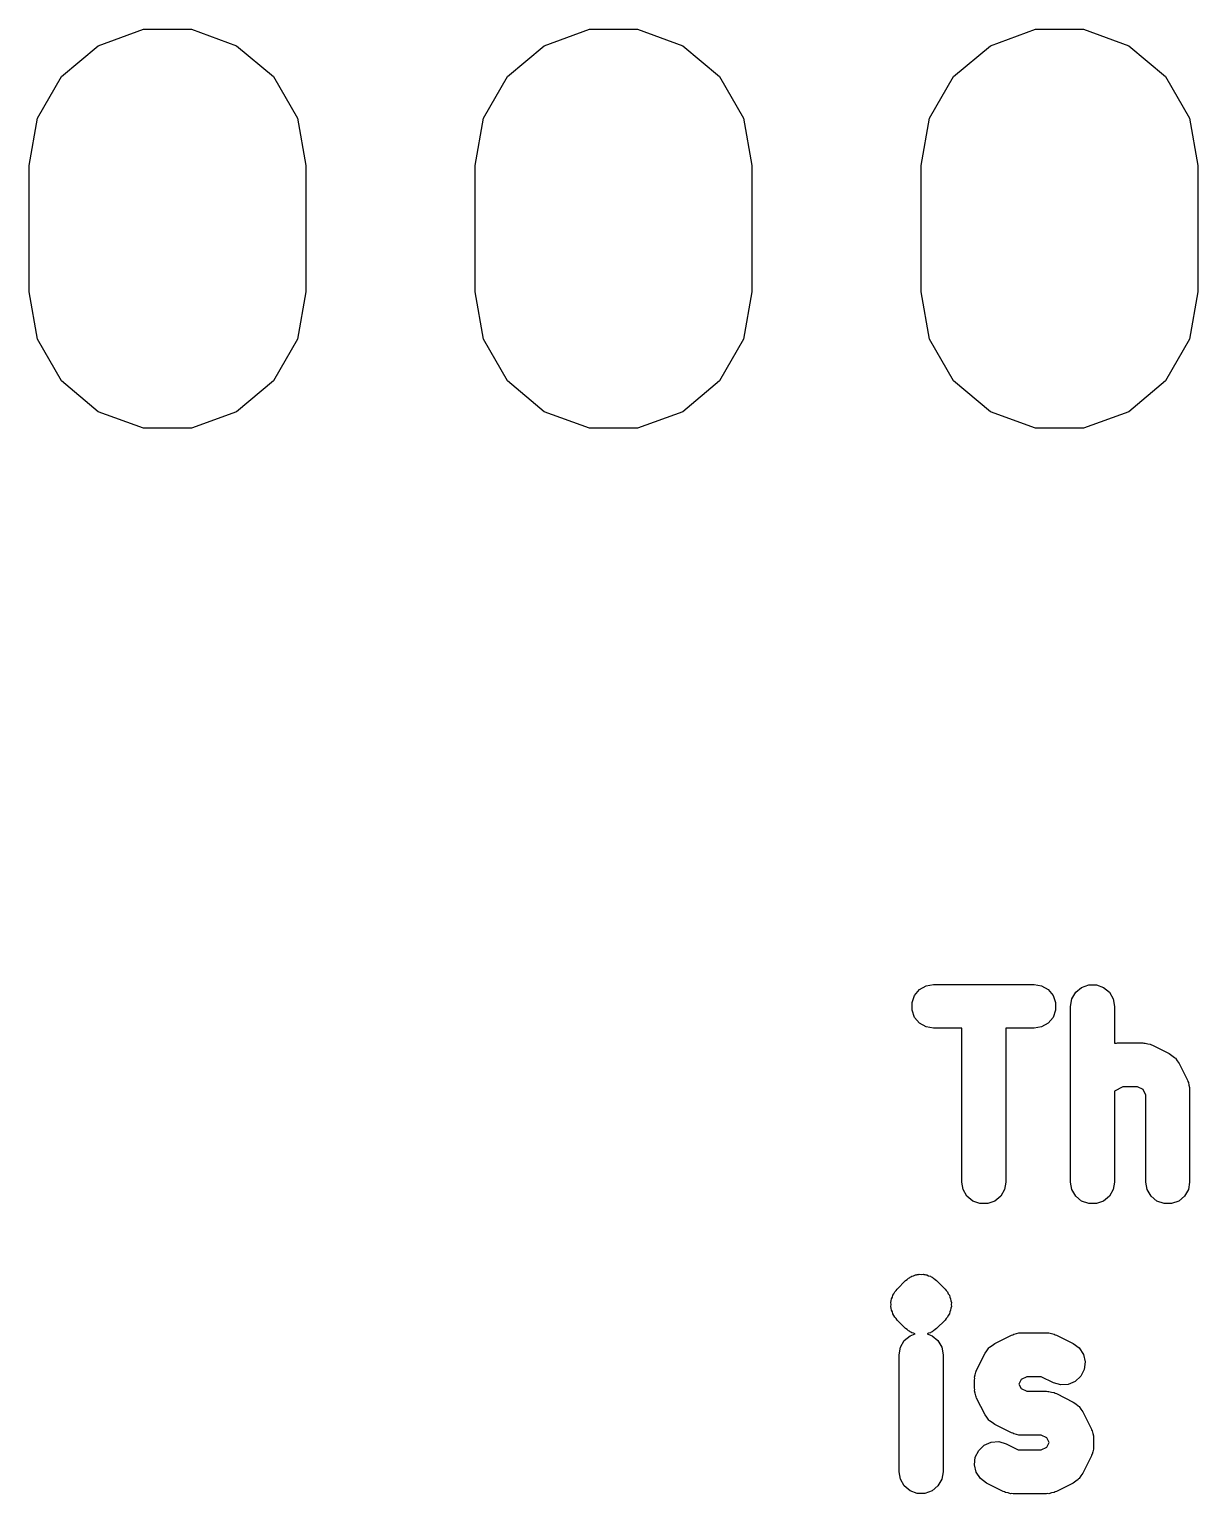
# Model space of a CAD drawing. Extents: x 94.7 to 182.4, y -163.6 to -70.2.
# Drawn here: x 145.74 to 152.4, y -100.08 to -91.74 of the extents above; entities that cross this region are included whole.
import ezdxf

# ---------------------------------------------------------------- set-up
doc = ezdxf.new("R2010")
doc.units = 0
doc.header["$MEASUREMENT"] = 0
doc.layers.add('BLACK', color=7, linetype='CONTINUOUS')

msp = doc.modelspace()

# ---------------------------------------------------------------- linework, layer by layer
at = {"layer": 'Black'}
for p, q in [((146.136, -91.8381), (146.393, -91.7446)), ((146.393, -91.7446), (146.667, -91.7446)), ((146.667, -91.7446), (146.924, -91.8381)), ((148.676, -91.8381), (148.933, -91.7446)), ((148.933, -91.7446), (149.207, -91.7446)), ((149.207, -91.7446), (149.464, -91.8381)), ((151.216, -91.8381), (151.473, -91.7446)), ((151.473, -91.7446), (151.747, -91.7446)), ((151.747, -91.7446), (152.004, -91.8381)), ((145.927, -92.0139), (146.136, -91.8381)), ((146.924, -91.8381), (147.133, -92.0139)), ((148.467, -92.0139), (148.676, -91.8381)), ((149.464, -91.8381), (149.673, -92.0139)), ((151.007, -92.0139), (151.216, -91.8381)), ((152.004, -91.8381), (152.213, -92.0139)), ((145.79, -92.2507), (145.927, -92.0139)), ((147.133, -92.0139), (147.27, -92.2507)), ((148.33, -92.2507), (148.467, -92.0139)), ((149.673, -92.0139), (149.81, -92.2507)), ((150.87, -92.2507), (151.007, -92.0139)), ((152.213, -92.0139), (152.35, -92.2507)), ((145.743, -92.52), (145.79, -92.2507)), ((147.27, -92.2507), (147.317, -92.52)), ((148.283, -92.52), (148.33, -92.2507)), ((149.81, -92.2507), (149.857, -92.52)), ((150.823, -92.52), (150.87, -92.2507)), ((152.35, -92.2507), (152.397, -92.52)), ((145.743, -93.24), (145.743, -92.52)), ((147.317, -92.52), (147.317, -93.24)), ((148.283, -93.24), (148.283, -92.52)), ((149.857, -92.52), (149.857, -93.24)), ((150.823, -93.24), (150.823, -92.52)), ((152.397, -92.52), (152.397, -93.24)), ((145.79, -93.5093), (145.743, -93.24)), ((147.317, -93.24), (147.27, -93.5093)), ((148.33, -93.5093), (148.283, -93.24)), ((149.857, -93.24), (149.81, -93.5093)), ((150.87, -93.5093), (150.823, -93.24)), ((152.397, -93.24), (152.35, -93.5093)), ((145.927, -93.7461), (145.79, -93.5093)), ((147.27, -93.5093), (147.133, -93.7461)), ((148.467, -93.7461), (148.33, -93.5093)), ((149.81, -93.5093), (149.673, -93.7461)), ((151.007, -93.7461), (150.87, -93.5093)), ((152.35, -93.5093), (152.213, -93.7461)), ((146.136, -93.9219), (145.927, -93.7461)), ((147.133, -93.7461), (146.924, -93.9219)), ((148.676, -93.9219), (148.467, -93.7461)), ((149.673, -93.7461), (149.464, -93.9219)), ((151.216, -93.9219), (151.007, -93.7461)), ((152.213, -93.7461), (152.004, -93.9219)), ((146.393, -94.0154), (146.136, -93.9219)), ((146.924, -93.9219), (146.667, -94.0154)), ((148.933, -94.0154), (148.676, -93.9219)), ((149.464, -93.9219), (149.207, -94.0154)), ((151.473, -94.0154), (151.216, -93.9219)), ((152.004, -93.9219), (151.747, -94.0154)), ((146.667, -94.0154), (146.393, -94.0154)), ((149.207, -94.0154), (148.933, -94.0154)), ((151.747, -94.0154), (151.473, -94.0154)), ((150.785, -97.2449), (150.813, -97.2116)), ((150.813, -97.2116), (150.85, -97.1899)), ((150.85, -97.1899), (150.893, -97.1824)), ((150.893, -97.1824), (151.465, -97.1824)), ((151.465, -97.1824), (151.507, -97.1899)), ((151.507, -97.1899), (151.545, -97.2116)), ((151.545, -97.2116), (151.573, -97.2449)), ((151.702, -97.227), (151.735, -97.1991)), ((151.735, -97.1991), (151.776, -97.1843)), ((151.776, -97.1843), (151.82, -97.1843)), ((151.82, -97.1843), (151.86, -97.1991)), ((151.86, -97.1991), (151.894, -97.227)), ((150.77, -97.2857), (150.785, -97.2449)), ((150.77, -97.3291), (150.77, -97.2857)), ((151.573, -97.2449), (151.588, -97.2857)), ((151.588, -97.2857), (151.588, -97.3291)), ((151.673, -97.3074), (151.68, -97.2646)), ((151.68, -97.2646), (151.702, -97.227)), ((151.894, -97.227), (151.915, -97.2646)), ((151.915, -97.2646), (151.923, -97.3074)), ((150.785, -97.3699), (150.77, -97.3291)), ((150.813, -97.4031), (150.785, -97.3699)), ((151.573, -97.3699), (151.545, -97.4031)), ((151.588, -97.3291), (151.573, -97.3699)), ((151.673, -98.3074), (151.673, -97.3074)), ((151.923, -97.3074), (151.923, -97.5176)), ((150.85, -97.4248), (150.813, -97.4031)), ((150.893, -97.4324), (150.85, -97.4248)), ((151.054, -97.4324), (150.893, -97.4324)), ((151.054, -98.3074), (151.054, -97.4324)), ((151.465, -97.4324), (151.304, -97.4324)), ((151.304, -97.4324), (151.304, -98.3074)), ((151.507, -97.4248), (151.465, -97.4324)), ((151.545, -97.4031), (151.507, -97.4248)), ((151.923, -97.5176), (151.926, -97.5165)), ((151.926, -97.5165), (151.934, -97.517)), ((151.934, -97.517), (151.941, -97.5157)), ((151.941, -97.5157), (152.084, -97.5157)), ((152.084, -97.5157), (152.091, -97.517)), ((152.091, -97.517), (152.098, -97.5165)), ((152.098, -97.5165), (152.112, -97.5207)), ((152.112, -97.5207), (152.126, -97.5233)), ((152.126, -97.5233), (152.133, -97.5269)), ((152.133, -97.5269), (152.14, -97.5289)), ((152.14, -97.5289), (152.235, -97.5765)), ((152.235, -97.5765), (152.249, -97.5875)), ((152.249, -97.5875), (152.265, -97.5976)), ((152.265, -97.5976), (152.267, -97.6003)), ((152.267, -97.6003), (152.27, -97.6024)), ((152.27, -97.6024), (152.28, -97.6177)), ((152.28, -97.6177), (152.291, -97.6324)), ((152.291, -97.6324), (152.338, -97.7277)), ((151.97, -97.7657), (151.923, -97.7894)), ((151.923, -97.7894), (151.923, -98.3074)), ((152.054, -97.7657), (151.97, -97.7657)), ((152.086, -97.7815), (152.054, -97.7657)), ((152.101, -97.8131), (152.086, -97.7815)), ((152.338, -97.7277), (152.34, -97.7346)), ((152.34, -97.7346), (152.344, -97.7408)), ((152.344, -97.7408), (152.346, -97.7552)), ((152.346, -97.7552), (152.351, -97.7693)), ((152.351, -97.7693), (152.35, -97.7765)), ((152.35, -97.7765), (152.351, -97.7836)), ((152.351, -97.7836), (152.351, -98.3074)), ((152.101, -98.3074), (152.101, -97.8131)), ((151.061, -98.3501), (151.054, -98.3074)), ((151.083, -98.3877), (151.061, -98.3501)), ((151.296, -98.3501), (151.275, -98.3877)), ((151.304, -98.3074), (151.296, -98.3501)), ((151.68, -98.3501), (151.673, -98.3074)), ((151.702, -98.3877), (151.68, -98.3501)), ((151.915, -98.3501), (151.894, -98.3877)), ((151.923, -98.3074), (151.915, -98.3501)), ((152.109, -98.3501), (152.101, -98.3074)), ((152.131, -98.3877), (152.109, -98.3501)), ((152.344, -98.3501), (152.322, -98.3877)), ((152.351, -98.3074), (152.344, -98.3501)), ((151.116, -98.4156), (151.083, -98.3877)), ((151.157, -98.4305), (151.116, -98.4156)), ((151.201, -98.4305), (151.157, -98.4305)), ((151.241, -98.4156), (151.201, -98.4305)), ((151.275, -98.3877), (151.241, -98.4156)), ((151.735, -98.4156), (151.702, -98.3877)), ((151.776, -98.4305), (151.735, -98.4156)), ((151.82, -98.4305), (151.776, -98.4305)), ((151.86, -98.4156), (151.82, -98.4305)), ((151.894, -98.3877), (151.86, -98.4156)), ((152.164, -98.4156), (152.131, -98.3877)), ((152.205, -98.4305), (152.164, -98.4156)), ((152.248, -98.4305), (152.205, -98.4305)), ((152.289, -98.4156), (152.248, -98.4305)), ((152.322, -98.3877), (152.289, -98.4156)), ((150.686, -98.9166), (150.733, -98.869)), ((150.733, -98.869), (150.742, -98.8627)), ((150.742, -98.8627), (150.75, -98.855)), ((150.75, -98.855), (150.755, -98.8527)), ((150.755, -98.8527), (150.759, -98.8491)), ((150.759, -98.8491), (150.764, -98.8472)), ((150.764, -98.8472), (150.769, -98.8441)), ((150.769, -98.8441), (150.779, -98.8413)), ((150.779, -98.8413), (150.789, -98.8366)), ((150.789, -98.8366), (150.795, -98.8362)), ((150.795, -98.8362), (150.8, -98.8343)), ((150.8, -98.8343), (150.806, -98.8343)), ((150.806, -98.8343), (150.811, -98.8329)), ((150.811, -98.8329), (150.822, -98.8338)), ((150.822, -98.8338), (150.833, -98.8329)), ((150.833, -98.8329), (150.838, -98.8343)), ((150.838, -98.8343), (150.843, -98.8343)), ((150.843, -98.8343), (150.849, -98.8362)), ((150.849, -98.8362), (150.854, -98.8366)), ((150.854, -98.8366), (150.864, -98.8413)), ((150.864, -98.8413), (150.875, -98.8441)), ((150.875, -98.8441), (150.879, -98.8472)), ((150.879, -98.8472), (150.884, -98.8491)), ((150.884, -98.8491), (150.888, -98.8527)), ((150.888, -98.8527), (150.893, -98.855)), ((150.893, -98.855), (150.901, -98.8627)), ((150.901, -98.8627), (150.91, -98.869)), ((150.91, -98.869), (150.958, -98.9166)), ((150.653, -98.9726), (150.658, -98.9627)), ((150.658, -98.9627), (150.661, -98.9522)), ((150.661, -98.9522), (150.667, -98.9432)), ((150.667, -98.9432), (150.672, -98.9333)), ((150.672, -98.9333), (150.679, -98.9256)), ((150.679, -98.9256), (150.686, -98.9166)), ((150.958, -98.9166), (150.964, -98.9256)), ((150.964, -98.9256), (150.972, -98.9333)), ((150.972, -98.9333), (150.976, -98.9432)), ((150.976, -98.9432), (150.983, -98.9522)), ((150.983, -98.9522), (150.985, -98.9627)), ((150.985, -98.9627), (150.99, -98.9726)), ((150.65, -98.9941), (150.652, -98.9835)), ((150.651, -99.005), (150.65, -98.9941)), ((150.65, -99.0159), (150.651, -99.005)), ((150.652, -99.0265), (150.65, -99.0159)), ((150.652, -98.9835), (150.653, -98.9726)), ((150.653, -99.0374), (150.652, -99.0265)), ((150.658, -99.0473), (150.653, -99.0374)), ((150.661, -99.0578), (150.658, -99.0473)), ((150.985, -99.0473), (150.983, -99.0578)), ((150.99, -99.0374), (150.985, -99.0473)), ((150.99, -98.9726), (150.991, -98.9835)), ((150.991, -99.0265), (150.99, -99.0374)), ((150.991, -98.9835), (150.994, -98.9941)), ((150.994, -99.0159), (150.991, -99.0265)), ((150.994, -98.9941), (150.993, -99.005)), ((150.993, -99.005), (150.994, -99.0159)), ((150.667, -99.0668), (150.661, -99.0578)), ((150.672, -99.0767), (150.667, -99.0668)), ((150.679, -99.0844), (150.672, -99.0767)), ((150.686, -99.0934), (150.679, -99.0844)), ((150.733, -99.141), (150.686, -99.0934)), ((150.958, -99.0934), (150.91, -99.141)), ((150.964, -99.0844), (150.958, -99.0934)), ((150.972, -99.0767), (150.964, -99.0844)), ((150.976, -99.0668), (150.972, -99.0767)), ((150.983, -99.0578), (150.976, -99.0668)), ((150.704, -99.248), (150.726, -99.2104)), ((150.726, -99.2104), (150.759, -99.1825)), ((150.742, -99.1473), (150.733, -99.141)), ((150.75, -99.155), (150.742, -99.1473)), ((150.755, -99.1573), (150.75, -99.155)), ((150.759, -99.1609), (150.755, -99.1573)), ((150.764, -99.1628), (150.759, -99.1609)), ((150.759, -99.1825), (150.787, -99.1723)), ((150.769, -99.1659), (150.764, -99.1628)), ((150.779, -99.1687), (150.769, -99.1659)), ((150.787, -99.1723), (150.779, -99.1687)), ((150.864, -99.1687), (150.856, -99.1723)), ((150.856, -99.1723), (150.884, -99.1825)), ((150.875, -99.1659), (150.864, -99.1687)), ((150.879, -99.1628), (150.875, -99.1659)), ((150.884, -99.1609), (150.879, -99.1628)), ((150.888, -99.1573), (150.884, -99.1609)), ((150.884, -99.1825), (150.917, -99.2104)), ((150.893, -99.155), (150.888, -99.1573)), ((150.901, -99.1473), (150.893, -99.155)), ((150.91, -99.141), (150.901, -99.1473)), ((150.917, -99.2104), (150.939, -99.248)), ((151.242, -99.2265), (151.337, -99.1789)), ((151.337, -99.1789), (151.344, -99.1769)), ((151.344, -99.1769), (151.35, -99.1733)), ((151.35, -99.1733), (151.365, -99.1707)), ((151.365, -99.1707), (151.379, -99.1665)), ((151.379, -99.1665), (151.386, -99.167)), ((151.386, -99.167), (151.393, -99.1657)), ((151.393, -99.1657), (151.536, -99.1657)), ((151.536, -99.1657), (151.543, -99.167)), ((151.543, -99.167), (151.55, -99.1665)), ((151.55, -99.1665), (151.564, -99.1707)), ((151.564, -99.1707), (151.579, -99.1733)), ((151.579, -99.1733), (151.585, -99.1769)), ((151.585, -99.1769), (151.592, -99.1789)), ((151.592, -99.1789), (151.687, -99.2265)), ((150.697, -99.2907), (150.704, -99.248)), ((150.697, -99.9574), (150.697, -99.2907)), ((150.939, -99.248), (150.947, -99.2907)), ((150.947, -99.2907), (150.947, -99.9574)), ((151.138, -99.3777), (151.186, -99.2824)), ((151.186, -99.2824), (151.197, -99.2677)), ((151.197, -99.2677), (151.207, -99.2524)), ((151.207, -99.2524), (151.21, -99.2503)), ((151.21, -99.2503), (151.212, -99.2476)), ((151.212, -99.2476), (151.227, -99.2374)), ((151.227, -99.2374), (151.242, -99.2265)), ((151.687, -99.2265), (151.722, -99.2524)), ((151.722, -99.2524), (151.746, -99.2886)), ((151.746, -99.2886), (151.756, -99.3308)), ((151.136, -99.3846), (151.138, -99.3777)), ((151.751, -99.374), (151.732, -99.4128)), ((151.756, -99.3308), (151.751, -99.374)), ((151.125, -99.4336), (151.127, -99.4265)), ((151.125, -99.4812), (151.125, -99.4336)), ((151.126, -99.4193), (151.13, -99.4052)), ((151.127, -99.4265), (151.126, -99.4193)), ((151.13, -99.4052), (151.133, -99.3908)), ((151.133, -99.3908), (151.136, -99.3846)), ((151.391, -99.4315), (151.378, -99.4574)), ((151.378, -99.4574), (151.391, -99.4833)), ((151.423, -99.4157), (151.391, -99.4315)), ((151.506, -99.4157), (151.423, -99.4157)), ((151.575, -99.4501), (151.506, -99.4157)), ((151.617, -99.4625), (151.575, -99.4501)), ((151.66, -99.4599), (151.617, -99.4625)), ((151.7, -99.4426), (151.66, -99.4599)), ((151.732, -99.4128), (151.7, -99.4426)), ((151.127, -99.4883), (151.125, -99.4812)), ((151.126, -99.4955), (151.127, -99.4883)), ((151.13, -99.5095), (151.126, -99.4955)), ((151.133, -99.5239), (151.13, -99.5095)), ((151.136, -99.5302), (151.133, -99.5239)), ((151.138, -99.5371), (151.136, -99.5302)), ((151.186, -99.6323), (151.138, -99.5371)), ((151.391, -99.4833), (151.423, -99.499)), ((151.423, -99.499), (151.536, -99.499)), ((151.536, -99.499), (151.543, -99.5003)), ((151.543, -99.5003), (151.55, -99.4999)), ((151.55, -99.4999), (151.564, -99.504)), ((151.564, -99.504), (151.579, -99.5066)), ((151.579, -99.5066), (151.585, -99.5102)), ((151.585, -99.5102), (151.592, -99.5122)), ((151.592, -99.5122), (151.687, -99.5599)), ((151.687, -99.5599), (151.702, -99.5708)), ((151.702, -99.5708), (151.717, -99.5809)), ((151.717, -99.5809), (151.719, -99.5837)), ((151.719, -99.5837), (151.722, -99.5857)), ((151.722, -99.5857), (151.732, -99.601)), ((151.732, -99.601), (151.743, -99.6158)), ((151.743, -99.6158), (151.791, -99.711)), ((151.197, -99.6471), (151.186, -99.6323)), ((151.207, -99.6624), (151.197, -99.6471)), ((151.21, -99.6644), (151.207, -99.6624)), ((151.212, -99.6672), (151.21, -99.6644)), ((151.227, -99.6773), (151.212, -99.6672)), ((151.242, -99.6882), (151.227, -99.6773)), ((151.337, -99.7359), (151.242, -99.6882)), ((151.791, -99.711), (151.793, -99.7179)), ((151.181, -99.8054), (151.221, -99.7882)), ((151.221, -99.7882), (151.265, -99.7856)), ((151.265, -99.7856), (151.306, -99.798)), ((151.306, -99.798), (151.375, -99.8324)), ((151.344, -99.7379), (151.337, -99.7359)), ((151.35, -99.7415), (151.344, -99.7379)), ((151.365, -99.7441), (151.35, -99.7415)), ((151.379, -99.7482), (151.365, -99.7441)), ((151.386, -99.7478), (151.379, -99.7482)), ((151.393, -99.749), (151.386, -99.7478)), ((151.506, -99.749), (151.393, -99.749)), ((151.538, -99.7648), (151.506, -99.749)), ((151.551, -99.7907), (151.538, -99.7648)), ((151.538, -99.8166), (151.551, -99.7907)), ((151.793, -99.7179), (151.796, -99.7242)), ((151.796, -99.7242), (151.799, -99.7386)), ((151.799, -99.7386), (151.803, -99.7526)), ((151.803, -99.7526), (151.803, -99.7598)), ((151.803, -99.7598), (151.804, -99.7669)), ((151.804, -99.7669), (151.804, -99.8145)), ((151.126, -99.9173), (151.13, -99.8741)), ((151.13, -99.8741), (151.15, -99.8353)), ((151.15, -99.8353), (151.181, -99.8054)), ((151.375, -99.8324), (151.506, -99.8324)), ((151.506, -99.8324), (151.538, -99.8166)), ((151.791, -99.8704), (151.743, -99.9657)), ((151.793, -99.8635), (151.791, -99.8704)), ((151.796, -99.8573), (151.793, -99.8635)), ((151.799, -99.8429), (151.796, -99.8573)), ((151.803, -99.8288), (151.799, -99.8429)), ((151.804, -99.8145), (151.803, -99.8216)), ((151.803, -99.8216), (151.803, -99.8288)), ((150.704, -100), (150.697, -99.9574)), ((150.947, -99.9574), (150.939, -100)), ((151.136, -99.9595), (151.126, -99.9173)), ((151.16, -99.9957), (151.136, -99.9595)), ((150.726, -100.038), (150.704, -100)), ((150.759, -100.066), (150.726, -100.038)), ((150.917, -100.038), (150.884, -100.066)), ((150.939, -100), (150.917, -100.038)), ((151.194, -100.022), (151.16, -99.9957)), ((151.29, -100.069), (151.194, -100.022)), ((151.687, -100.022), (151.592, -100.069)), ((151.702, -100.011), (151.687, -100.022)), ((151.717, -100.001), (151.702, -100.011)), ((151.719, -99.9978), (151.717, -100.001)), ((151.722, -99.9957), (151.719, -99.9978)), ((151.732, -99.9804), (151.722, -99.9957)), ((151.743, -99.9657), (151.732, -99.9804)), ((150.8, -100.08), (150.759, -100.066)), ((150.843, -100.08), (150.8, -100.08)), ((150.884, -100.066), (150.843, -100.08)), ((151.297, -100.071), (151.29, -100.069)), ((151.303, -100.075), (151.297, -100.071)), ((151.317, -100.077), (151.303, -100.075)), ((151.331, -100.082), (151.317, -100.077)), ((151.338, -100.081), (151.331, -100.082)), ((151.346, -100.082), (151.338, -100.081)), ((151.536, -100.082), (151.346, -100.082)), ((151.543, -100.081), (151.536, -100.082)), ((151.55, -100.082), (151.543, -100.081)), ((151.564, -100.077), (151.55, -100.082)), ((151.579, -100.075), (151.564, -100.077)), ((151.585, -100.071), (151.579, -100.075)), ((151.592, -100.069), (151.585, -100.071))]:
    msp.add_line(p, q, dxfattribs=at)

doc.saveas('drawing.dxf')
